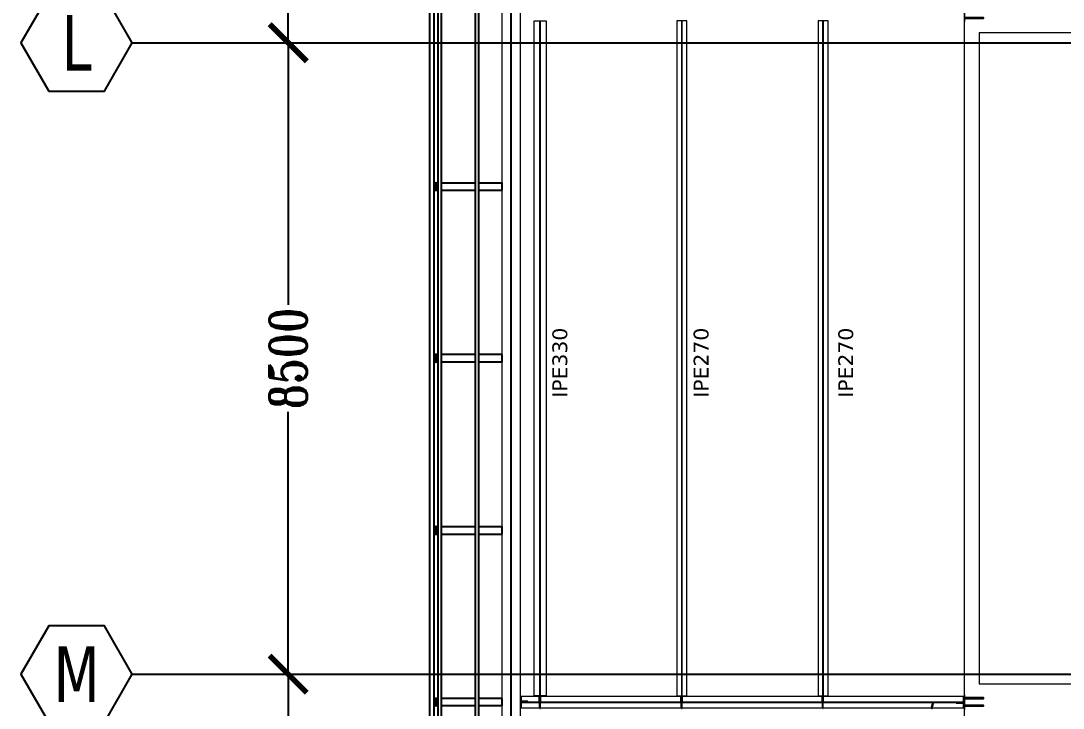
# Model space of a CAD drawing. Header units: millimetres. Extents: x -3255 to 78627, y -21906 to 33736.
# Drawn here: x -2570 to 11461, y 8042 to 17295 of the extents above; entities that cross this region are included whole.
import ezdxf
from ezdxf.enums import TextEntityAlignment as Align

# ---------------------------------------------------------------- set-up
doc = ezdxf.new("R2010")
doc.units = ezdxf.units.MM
doc.header["$LTSCALE"] = 0.9
for name, color, linetype, lineweight in [('0-3', 250, 'Continuous', 5), ('A_ALMA', 8, 'Continuous', 5), ('E_TEXTO', 3, 'Continuous', 9), ('E_VIGAS', 8, 'Continuous', 9), ('E_VIGAS-1', 5, 'Continuous', 25), ('E_VIGAS-2', 10, 'Continuous', 25), ('HCB-PLATINA', 4, 'Continuous', 15), ('HCB-VIGAS', 4, 'Continuous', 15), ('VIGAS_HCB', 4, 'Continuous', 15)]:
    doc.layers.add(name, color=color, linetype=linetype, lineweight=lineweight)
for name, color, linetype in [('COTAS', 8, 'Continuous'), ('HCB-ANCLAJE', 5, 'Continuous'), ('HCB-EJES', 1, 'Continuous'), ('HCB-ROTULOS', 2, 'Continuous')]:
    doc.layers.add(name, color=color, linetype=linetype)
doc.styles.add('ROMANT', font='romant.shx', dxfattribs={"width": 0.8})
doc.styles.add('VERDANA', font='verdana.ttf')
doc.dimstyles.new('1.125', dxfattribs={"dimscale": 0, "dimtxt": 500, "dimasz": 500, "dimexe": 4, "dimexo": 4, "dimgap": 15, "dimtad": 0, "dimdec": 0, "dimzin": 4, "dimdsep": 46, "dimtxsty": 'ROMANT', "dimblk": 'ARCHTICK', "dimcen": -10, "dimclrd": 256, "dimclrt": 3, "dimadec": 0, "dimazin": 0, "dimtfac": 1, "dimtdec": 0, "dimtix": 1, "dimtmove": 0, "dimatfit": 0, "dimldrblk": 'OBLIQUE', "dimfxl": 0.05, "dimtolj": 1, "dimtzin": 0, "dimarcsym": 0})

# ---------------------------------------------------------------- blocks, each defined once
blk = doc.blocks.new('EST_SFM_VIGA-METALICA-SECCION-C - EST_SFM_VIGA-METALICA-UPN160-1602621-_38_00m_N_E_-NIVEL-10 DOC')
at = {"layer": 'E_VIGAS-1'}
for p, q in [((14.466, 0.047), (-14.455, 0.047)), ((-14.46, -0.018), (14.471, -0.018))]:
    blk.add_line(p, q, dxfattribs=at)
blk = doc.blocks.new('EST_SFM_VIGA-METALICA-SECCION-C - EST_SFM_VIGA-METALICA-UPN100-1529610-_38_00m_N_E_-NIVEL-10 DOC')
at = {"layer": 'E_VIGAS-2'}
for p, q in [((14.393, 0.032), (-14.441, 0.032)), ((-14.442, -0.018), (14.393, -0.018))]:
    blk.add_line(p, q, dxfattribs=at)
blk = doc.blocks.new('EST_SFM_VIGA-METALICA-SECCION-C - EST_SFM_VIGA-METALICA-UPN100-1529678-_38_00m_N_E_-NIVEL-10 DOC')
at = {"layer": 'E_VIGAS-2'}
for p, q in [((13.374, 0.018), (-13.422, 0.018)), ((-13.504, -0.032), (13.456, -0.032))]:
    blk.add_line(p, q, dxfattribs=at)
blk = doc.blocks.new('DCTIB_CNI_EST_MOD-1A-FAC_0001_rvt-2-_38_00m_N_E_-NIVEL-10 DOC')
at = {"layer": 'E_VIGAS-1'}
for p, q in [((-75.177, 155.778), (-75.195, 155.778)), ((-75.177, 155.741), (-75.177, 155.778)), ((-75.177, 155.778), (-75.175, 155.778)), ((-75.175, 155.678), (-75.175, 155.778)), ((-75.175, 155.778), (-75.147, 155.778)), ((-75.175, 155.778), (-75.175, 155.678)), ((-75.097, 155.778), (-74.647, 155.778)), ((-74.597, 155.778), (-74.286, 155.778)), ((-74.286, 155.778), (-74.286, 155.678)), ((-75.195, 155.731), (-75.181, 155.731)), ((-75.181, 155.725), (-75.195, 155.725)), ((-75.195, 155.678), (-75.177, 155.678)), ((-75.181, 155.731), (-75.176, 155.731)), ((-75.181, 155.731), (-75.176, 155.731)), ((-75.177, 155.731), (-75.181, 155.731)), ((-75.176, 155.725), (-75.181, 155.725)), ((-75.181, 155.725), (-75.177, 155.725)), ((-75.176, 155.725), (-75.181, 155.725)), ((-75.177, 155.678), (-75.177, 155.716)), ((-75.175, 155.678), (-75.177, 155.678)), ((-75.175, 155.678), (-75.147, 155.678)), ((-75.097, 155.678), (-74.647, 155.678)), ((-74.597, 155.678), (-74.286, 155.678)), ((-75.177, 153.464), (-75.195, 153.464)), ((-75.195, 153.417), (-75.181, 153.417)), ((-75.181, 153.411), (-75.195, 153.411)), ((-75.195, 153.364), (-75.177, 153.364)), ((-75.181, 153.417), (-75.176, 153.417)), ((-75.181, 153.417), (-75.176, 153.417)), ((-75.177, 153.417), (-75.181, 153.417)), ((-75.176, 153.411), (-75.181, 153.411)), ((-75.181, 153.411), (-75.177, 153.411)), ((-75.176, 153.411), (-75.181, 153.411)), ((-75.177, 153.464), (-75.175, 153.464)), ((-75.177, 153.426), (-75.177, 153.464)), ((-75.177, 153.364), (-75.177, 153.401)), ((-75.175, 153.364), (-75.177, 153.364)), ((-75.175, 153.364), (-75.175, 153.464)), ((-75.175, 153.464), (-75.175, 153.364)), ((-75.147, 153.464), (-75.175, 153.464)), ((-75.147, 153.364), (-75.175, 153.364)), ((-74.647, 153.464), (-75.097, 153.464)), ((-74.647, 153.364), (-75.097, 153.364)), ((-74.287, 153.464), (-74.597, 153.464)), ((-74.287, 153.364), (-74.597, 153.364)), ((-74.287, 153.464), (-74.287, 153.364)), ((-75.177, 151.149), (-75.195, 151.149)), ((-75.177, 151.112), (-75.177, 151.149)), ((-75.177, 151.149), (-75.175, 151.149)), ((-75.175, 151.049), (-75.175, 151.149)), ((-75.175, 151.149), (-75.147, 151.149)), ((-75.175, 151.149), (-75.175, 151.049)), ((-75.097, 151.149), (-74.647, 151.149)), ((-74.597, 151.149), (-74.287, 151.149)), ((-74.287, 151.149), (-74.287, 151.049)), ((-75.195, 151.102), (-75.181, 151.102)), ((-75.181, 151.097), (-75.195, 151.097)), ((-75.195, 151.049), (-75.177, 151.049)), ((-75.181, 151.102), (-75.176, 151.102)), ((-75.181, 151.102), (-75.176, 151.102)), ((-75.177, 151.102), (-75.181, 151.102)), ((-75.176, 151.097), (-75.181, 151.097)), ((-75.181, 151.097), (-75.177, 151.097)), ((-75.176, 151.097), (-75.181, 151.097)), ((-75.177, 151.049), (-75.177, 151.087)), ((-75.175, 151.049), (-75.177, 151.049)), ((-75.175, 151.049), (-75.147, 151.049)), ((-75.097, 151.049), (-74.647, 151.049)), ((-74.597, 151.049), (-74.287, 151.049)), ((-75.177, 148.835), (-75.195, 148.835)), ((-75.195, 148.788), (-75.181, 148.788)), ((-75.181, 148.782), (-75.195, 148.782)), ((-75.195, 148.735), (-75.177, 148.735)), ((-75.181, 148.788), (-75.176, 148.788)), ((-75.181, 148.788), (-75.176, 148.788)), ((-75.177, 148.788), (-75.181, 148.788)), ((-75.176, 148.782), (-75.181, 148.782)), ((-75.181, 148.782), (-75.177, 148.782)), ((-75.176, 148.782), (-75.181, 148.782)), ((-75.177, 148.835), (-75.175, 148.835)), ((-75.177, 148.798), (-75.177, 148.835)), ((-75.177, 148.735), (-75.177, 148.772)), ((-75.175, 148.735), (-75.177, 148.735)), ((-75.175, 148.735), (-75.175, 148.835)), ((-75.175, 148.835), (-75.175, 148.735)), ((-75.147, 148.835), (-75.175, 148.835)), ((-75.147, 148.735), (-75.175, 148.735)), ((-74.647, 148.835), (-75.097, 148.835)), ((-74.647, 148.735), (-75.097, 148.735)), ((-74.287, 148.835), (-74.597, 148.835)), ((-74.287, 148.735), (-74.597, 148.735)), ((-74.287, 148.835), (-74.287, 148.735))]:
    blk.add_line(p, q, dxfattribs=at)
for points, knots in [([(-75.181, 155.731), (-75.181, 155.731), (-75.18, 155.731), (-75.179, 155.732), (-75.178, 155.733), (-75.177, 155.734), (-75.177, 155.735), (-75.177, 155.736), (-75.177, 155.738), (-75.177, 155.74), (-75.177, 155.741)], [0, 0, 0, 0, 0.142857, 0.285714, 0.428571, 0.571429, 0.678571, 0.732143, 0.785714, 1, 1, 1, 1]), ([(-75.177, 155.716), (-75.177, 155.716), (-75.177, 155.718), (-75.177, 155.72), (-75.177, 155.722), (-75.178, 155.724), (-75.179, 155.725), (-75.181, 155.725), (-75.181, 155.725)], [0, 0, 0, 0, 0.142857, 0.285714, 0.428571, 0.571429, 0.785714, 1, 1, 1, 1]), ([(-75.181, 153.417), (-75.181, 153.417), (-75.18, 153.417), (-75.179, 153.417), (-75.178, 153.418), (-75.177, 153.42), (-75.177, 153.421), (-75.177, 153.422), (-75.177, 153.424), (-75.177, 153.425), (-75.177, 153.426)], [0, 0, 0, 0, 0.142857, 0.285714, 0.428571, 0.571429, 0.678571, 0.732143, 0.785714, 1, 1, 1, 1]), ([(-75.177, 153.401), (-75.177, 153.402), (-75.177, 153.403), (-75.177, 153.406), (-75.177, 153.408), (-75.178, 153.409), (-75.179, 153.411), (-75.181, 153.411), (-75.181, 153.411)], [0, 0, 0, 0, 0.142857, 0.285714, 0.428571, 0.571429, 0.785714, 1, 1, 1, 1]), ([(-75.181, 151.102), (-75.181, 151.102), (-75.18, 151.102), (-75.179, 151.103), (-75.178, 151.104), (-75.177, 151.105), (-75.177, 151.107), (-75.177, 151.108), (-75.177, 151.109), (-75.177, 151.111), (-75.177, 151.112)], [0, 0, 0, 0, 0.142857, 0.285714, 0.428571, 0.571429, 0.678571, 0.732143, 0.785714, 1, 1, 1, 1]), ([(-75.177, 151.087), (-75.177, 151.088), (-75.177, 151.089), (-75.177, 151.091), (-75.177, 151.093), (-75.178, 151.095), (-75.179, 151.096), (-75.181, 151.097), (-75.181, 151.097)], [0, 0, 0, 0, 0.142857, 0.285714, 0.428571, 0.571429, 0.785714, 1, 1, 1, 1]), ([(-75.181, 148.788), (-75.181, 148.788), (-75.18, 148.788), (-75.179, 148.788), (-75.178, 148.79), (-75.177, 148.791), (-75.177, 148.792), (-75.177, 148.793), (-75.177, 148.795), (-75.177, 148.796), (-75.177, 148.798)], [0, 0, 0, 0, 0.142857, 0.285714, 0.428571, 0.571429, 0.678571, 0.732143, 0.785714, 1, 1, 1, 1]), ([(-75.177, 148.772), (-75.177, 148.773), (-75.177, 148.775), (-75.177, 148.777), (-75.177, 148.779), (-75.178, 148.781), (-75.179, 148.782), (-75.181, 148.782), (-75.181, 148.782)], [0, 0, 0, 0, 0.142857, 0.285714, 0.428571, 0.571429, 0.785714, 1, 1, 1, 1])]:
    blk.add_open_spline(points, degree=3, knots=knots, dxfattribs=at)
for name, p, rotation in [('EST_SFM_VIGA-METALICA-SECCION-C - EST_SFM_VIGA-METALICA-UPN160-1602621-_38_00m_N_E_-NIVEL-10 DOC', (-75.242, 153.418), 270), ('EST_SFM_VIGA-METALICA-SECCION-C - EST_SFM_VIGA-METALICA-UPN100-1529610-_38_00m_N_E_-NIVEL-10 DOC', (-75.13, 153.388), 269.9999999999999), ('EST_SFM_VIGA-METALICA-SECCION-C - EST_SFM_VIGA-METALICA-UPN100-1529678-_38_00m_N_E_-NIVEL-10 DOC', (-74.615, 153.388), 270.0000000000001)]:
    blk.add_blockref(name, p, dxfattribs=dict(at, rotation=rotation))
blk = doc.blocks.new('_ArchTick')
at = {"color": 0, "linetype": 'ByBlock', "const_width": 0.15}
blk.add_lwpolyline([(-0.5, -0.5), (0.5, 0.5)], dxfattribs=at)
blk = doc.blocks.new('*D593')
at = {"layer": 'COTAS', "color": 0, "lineweight": -2, "transparency": 16777216}
for p, q in [((-1066, 25500), (1033, 25500)), ((-1066, 17000), (1033, 17000))]:
    blk.add_line(p, q, dxfattribs=at)
at = {"layer": 'COTAS', "lineweight": -2, "transparency": 16777216}
for p, q in [((1029, 25500), (1029, 21970)), ((1029, 17000), (1029, 20530))]:
    blk.add_line(p, q, dxfattribs=at)
at = {"layer": 'Defpoints', "color": 0, "transparency": 16777216}
for p in [(-1070, 25500), (1029, 25500), (-1070, 17000)]:
    blk.add_point(p, dxfattribs=at)
at = {"layer": 'COTAS', "lineweight": -2, "transparency": 16777216, "xscale": 500, "yscale": 500, "zscale": 500}
for p, rotation in [((1029, 25500), 90), ((1029, 17000), 270)]:
    blk.add_blockref('_ArchTick', p, dxfattribs=dict(at, rotation=rotation))
at = {"layer": 'COTAS', "color": 3, "transparency": 16777216, "insert": (1029, 21250), "char_height": 500, "attachment_point": 5, "rotation": 90, "style": 'ROMANT'}
blk.add_mtext('\\A1;8500', dxfattribs=at)
blk = doc.blocks.new('_Oblique')
at = {"color": 0, "linetype": 'ByBlock', "lineweight": -2}
blk.add_line((-0.5, -0.5), (0.5, 0.5), dxfattribs=at)
blk = doc.blocks.new('*D594')
at = {"layer": 'COTAS', "color": 0, "lineweight": -2, "transparency": 16777216}
for p, q in [((-1066, 17000), (1033, 17000)), ((-1066, 8500), (1033, 8500))]:
    blk.add_line(p, q, dxfattribs=at)
at = {"layer": 'COTAS', "lineweight": -2, "transparency": 16777216}
for p, q in [((1029, 17000), (1029, 13470)), ((1029, 8500), (1029, 12030))]:
    blk.add_line(p, q, dxfattribs=at)
at = {"layer": 'Defpoints', "color": 0, "transparency": 16777216}
for p in [(-1070, 17000), (-1070, 8500), (1029, 8500)]:
    blk.add_point(p, dxfattribs=at)
at = {"layer": 'COTAS', "lineweight": -2, "transparency": 16777216, "xscale": 500, "yscale": 500, "zscale": 500}
for p, rotation in [((1029, 17000), 90), ((1029, 8500), 270)]:
    blk.add_blockref('_ArchTick', p, dxfattribs=dict(at, rotation=rotation))
at = {"layer": 'COTAS', "color": 3, "transparency": 16777216, "insert": (1029, 12750), "char_height": 500, "attachment_point": 5, "rotation": 90, "style": 'ROMANT'}
blk.add_mtext('\\A1;8500', dxfattribs=at)
blk = doc.blocks.new('*D595')
at = {"layer": 'COTAS', "color": 0, "lineweight": -2, "transparency": 16777216}
for p, q in [((-1066, 8500), (1033, 8500)), ((-1066, 0), (1033, 0))]:
    blk.add_line(p, q, dxfattribs=at)
at = {"layer": 'COTAS', "lineweight": -2, "transparency": 16777216}
for p, q in [((1029, 8500), (1029, 4970)), ((1029, 0), (1029, 3530))]:
    blk.add_line(p, q, dxfattribs=at)
at = {"layer": 'Defpoints', "color": 0, "transparency": 16777216}
for p in [(-1070, 8500), (1029, 8500), (-1070, 0)]:
    blk.add_point(p, dxfattribs=at)
at = {"layer": 'COTAS', "lineweight": -2, "transparency": 16777216, "xscale": 500, "yscale": 500, "zscale": 500}
for p, rotation in [((1029, 8500), 90), ((1029, 0), 270)]:
    blk.add_blockref('_ArchTick', p, dxfattribs=dict(at, rotation=rotation))
at = {"layer": 'COTAS', "color": 3, "transparency": 16777216, "insert": (1029, 4250), "char_height": 500, "attachment_point": 5, "rotation": 90, "style": 'ROMANT'}
blk.add_mtext('\\A1;8500', dxfattribs=at)
blk = doc.blocks.new('CX-CONC')
at = {"layer": 'HCB-ANCLAJE'}
for points in [[(-50, -8), (-46, -6), (-42, -8), (-40, -8), (-38, -14), (-38, -52), (-38, -256), (-54, -256), (-54, -52), (-54, -14), (-52, -8)], [(50, -8), (54, -6), (58, -8), (60, -8), (62, -14), (62, -52), (62, -256), (46, -256), (46, -52), (46, -14), (48, -8)]]:
    blk.add_lwpolyline(points, close=True, dxfattribs=at)
at = {"layer": 'HCB-PLATINA'}
blk.add_lwpolyline([(-100, -6), (100, -6), (100, 0), (-100, 0)], close=True, dxfattribs=at)

msp = doc.modelspace()

# ---------------------------------------------------------------- linework, layer by layer
msp.add_lwpolyline([(10019.7, 8113), (10129.7, 8113), (10129.7, 8119), (10019.7, 8119)], close=True)
at = {"layer": 'A_ALMA'}
for p, q in [((4418.5, 8207.5), (4418.5, 17295.1)), ((4426, 8207.5), (4426, 17295.1)), ((6326.4, 8207.5), (6326.4, 17295.1)), ((6333, 8207.5), (6333, 17295.1)), ((8226.4, 8207.5), (8226.4, 17295.1)), ((8233, 8207.5), (8233, 17295.1)), ((8226.4, 8207.5), (8226.4, 10670.2)), ((8233, 8207.5), (8233, 10670.2)), ((4164.7, 8126.1), (10119.7, 8126.1)), ((4164.7, 8119), (10119.7, 8119))]:
    msp.add_line(p, q, dxfattribs=at)
at = {"layer": 'E_VIGAS'}
for points in [[(10129.7, 26595.9), (10129.8, -1095.9), (65929.9, -1095.8), (65929.9, 26595.9)], [(3904.7, 235), (4154.7, 235), (4154.7, 25265), (3904.7, 25265)], [(10329.7, 17132.5), (10329.7, 8370.1), (12129.7, 8370.1), (12129.7, 17132.5)]]:
    msp.add_lwpolyline(points, close=True, dxfattribs=at)
at = {"layer": 'HCB-EJES'}
for p, q in [((4028.7, -5780.2), (4028.7, 31280.5)), ((-1069.6, 17000), (77127, 17000)), ((-1069.6, 8500), (77127, 8500))]:
    msp.add_line(p, q, dxfattribs=at)
at = {"layer": 'HCB-ROTULOS'}
for points in [[(-2194.6, 16350.5), (-1444.6, 16350.5), (-1069.6, 17000), (-1444.6, 17649.5), (-2194.6, 17649.5), (-2569.6, 17000)], [(-2194.6, 7850.5), (-1444.6, 7850.5), (-1069.6, 8500), (-1444.6, 9149.5), (-2194.6, 9149.5), (-2569.6, 8500)]]:
    msp.add_lwpolyline(points, close=True, dxfattribs=at)
at = {"layer": 'HCB-VIGAS'}
for points in [[(4417.5, 8126.1), (4407.5, 8126.1), (4407.5, 8197.5), (4417.5, 8197.5)], [(4417.5, 8207.5), (4425, 8207.5), (4425, 8136.1), (4417.5, 8136.1)], [(6325.4, 8126.1), (6315.4, 8126.1), (6315.4, 8197.5), (6325.4, 8197.5)], [(6325.4, 8207.5), (6332, 8207.5), (6332, 8136.1), (6325.4, 8136.1)], [(8225.4, 8126.1), (8215.4, 8126.1), (8215.4, 8197.5), (8225.4, 8197.5)], [(8225.4, 8207.5), (8232, 8207.5), (8232, 8136.1), (8225.4, 8136.1)], [(4154.7, 8126.1), (4254.7, 8126.1), (4254.7, 8136.1), (4154.7, 8136.1)], [(4417.5, 8119), (4407.5, 8119), (4407.5, 8047.5), (4417.5, 8047.5)], [(4417.5, 8037.5), (4425, 8037.5), (4425, 8109), (4417.5, 8109)], [(6325.4, 8119), (6315.4, 8119), (6315.4, 8047.5), (6325.4, 8047.5)], [(6325.4, 8037.5), (6332, 8037.5), (6332, 8109), (6325.4, 8109)], [(8225.4, 8119), (8215.4, 8119), (8215.4, 8047.5), (8225.4, 8047.5)], [(8225.4, 8037.5), (8232, 8037.5), (8232, 8109), (8225.4, 8109)], [(9713.5, 8115.1), (9703.9, 8118.1), (9682.9, 8049.8), (9692.5, 8046.8)], [(9689.8, 8038), (9696.6, 8035.9), (9717.4, 8103.5), (9710.5, 8105.6)]]:
    msp.add_lwpolyline(points, close=True, dxfattribs=at)
at = {"layer": 'VIGAS_HCB'}
for points in [[(4502.3, 8207.5), (4342.3, 8207.5), (4342.3, 17295.1), (4502.3, 17295.1)], [(6262.2, 8207.5), (6397.2, 8207.5), (6397.2, 17295.1), (6262.2, 17295.1)], [(8162.2, 8207.5), (8297.2, 8207.5), (8297.2, 17295.1), (8162.2, 17295.1)], [(4164.7, 8047.5), (10119.7, 8047.6), (10119.7, 8197.6), (4164.7, 8197.5)]]:
    msp.add_lwpolyline(points, close=True, dxfattribs=at)

# ---------------------------------------------------------------- block references
at = {"rotation": 90}
for p in [(10129.7, 17380.2), (10129.7, 8122.6)]:
    msp.add_blockref('CX-CONC', p, dxfattribs=at)
at = {"layer": '0-3', "xscale": 1000, "yscale": 1000, "zscale": 1000}
msp.add_blockref('DCTIB_CNI_EST_MOD-1A-FAC_0001_rvt-2-_38_00m_N_E_-NIVEL-10 DOC', (78190.8, -140662.4), dxfattribs=at)

# ---------------------------------------------------------------- texts
at = {"layer": 'E_TEXTO', "char_height": 200, "width": 1206.139, "attachment_point": 1, "rotation": 90, "style": 'VERDANA'}
for s, insert in [('IPE330', (4585.2, 12220.8)), ('IPE270', (6486.9, 12220.8)), ('IPE270', (8433.9, 12220.8))]:
    msp.add_mtext(s, dxfattribs=dict(at, insert=insert))
at = {"layer": 'HCB-ROTULOS', "color": 4, "style": 'VERDANA', "width": 0.7}
for s, p in [('L', (-1819.6, 17000)), ('M', (-1819.6, 8500))]:
    msp.add_text(s, height=750, dxfattribs=at).set_placement(p, align=Align.MIDDLE_CENTER)

# ---------------------------------------------------------------- dimensions: what is measured, and where the dimension line sits
at = {"layer": 'COTAS'}
for base, p1, p2, angle, picture, middle in [((1028.7, 25500), (-1069.6, 17000), (-1069.6, 25500), 270, '*D593', (1028.7, 21250)), ((1028.7, 8500), (-1069.6, 17000), (-1069.6, 8500), 90, '*D594', (1028.7, 12750)), ((1028.7, 8500), (-1069.6, 0), (-1069.6, 8500), 270, '*D595', (1028.7, 4250))]:
    dim = msp.add_linear_dim(base=base, p1=p1, p2=p2, angle=angle, dimstyle='1.125', override={"dimscale": 1}, dxfattribs=at)
    dim.commit()
    dim.dimension.update_dxf_attribs({"geometry": picture, "text_midpoint": middle})

doc.saveas('drawing.dxf')
